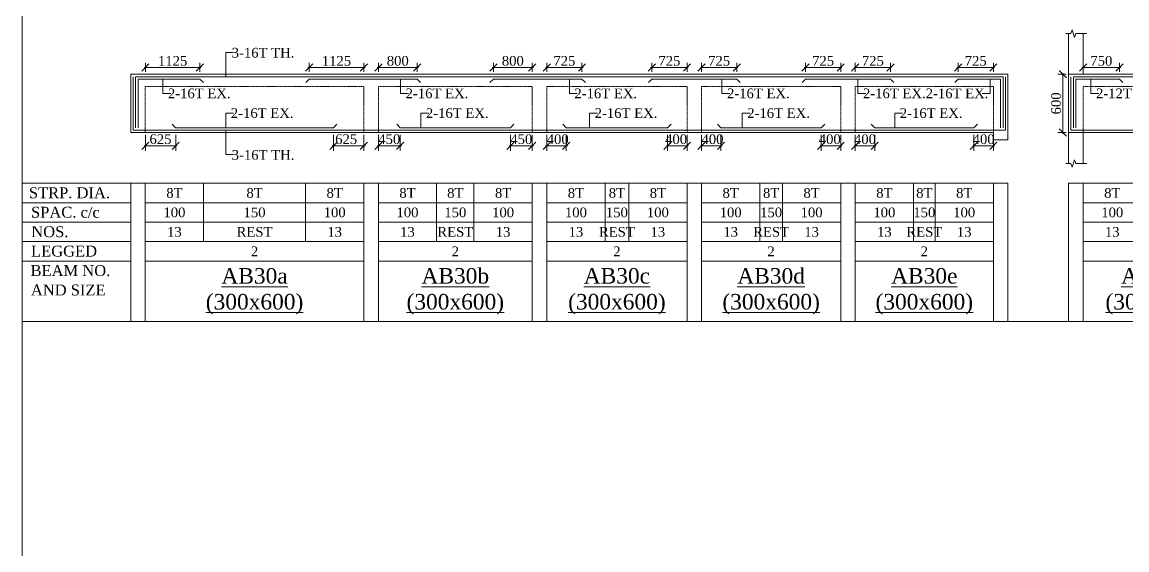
# Model space of a CAD drawing. Header units: inches. Extents: x 11017527 to 11245450, y -2821070 to -2693013.
# Drawn here: x 11122596 to 11145358, y -2768848 to -2757984 of the extents above; entities that cross this region are included whole.
import ezdxf
from ezdxf.enums import TextEntityAlignment as Align

# ---------------------------------------------------------------- set-up
doc = ezdxf.new("R2010")
doc.units = ezdxf.units.IN
doc.header["$LTSCALE"] = 0.5
doc.header["$MEASUREMENT"] = 0
doc.linetypes.add('HIDDEN', pattern=[9.525, 6.35, -3.175])
doc.layers.get('0').update_dxf_attribs({"lineweight": 0})
for name, color, linetype, lineweight in [('S-CUT OUT LINE', 9, 'Continuous', 9), ('S-DIM L.S.', 4, 'Continuous', 9), ('S-L.S.SECTION', 5, 'Continuous', 9), ('S-L.S.SLAB LINE', 8, 'HIDDEN', 5), ('S-L.S.STEEL', 6, 'Continuous', 15), ('S-SECTION MARK', 7, 'Continuous', 0), ('S-SHEET', 251, 'Continuous', 0), ('S-TEXT', 7, 'Continuous', 0), ('S-TEXT L.S. BEAM NO.', 30, 'Continuous', 5), ('S-TEXT. L.S.', 7, 'Continuous', 13)]:
    doc.layers.add(name, color=color, linetype=linetype, lineweight=lineweight)
doc.styles.add('135', font='arial.ttf', dxfattribs={"width": 0.8, "height": 135})
doc.styles.get("Standard").update_dxf_attribs({"font": 'times.ttf'})
doc.styles.add('TEXT', font='times.ttf')
doc.dimstyles.new('75', dxfattribs={"dimtxt": 135, "dimasz": 90, "dimexe": 0.1, "dimexo": 0.03, "dimgap": 0.09, "dimtad": 1, "dimdec": 0, "dimzin": 0, "dimdsep": 46, "dimtxsty": '135', "dimblk": 'ARCHTICK', "dimcen": 0.09, "dimclrd": 256, "dimclre": 256, "dimclrt": 256, "dimadec": 0, "dimazin": 0, "dimtfac": 1, "dimtdec": 0, "dimtofl": 0, "dimtmove": 1, "dimatfit": 3, "dimldrblk": 'DOTSMALL', "dimfxl": 1, "dimtolj": 1, "dimtzin": 0, "dimlwd": -1, "dimlwe": -1, "dimarcsym": 0})
doc.dimstyles.new('SETU_1', dxfattribs={"dimtxt": 200, "dimasz": 150, "dimexe": 100, "dimexo": 50, "dimgap": 35, "dimtad": 1, "dimdec": 0, "dimzin": 0, "dimdsep": 46, "dimtxsty": 'Standard', "dimblk": 'OBLIQUE', "dimcen": 150, "dimdle": 25, "dimclrd": 4, "dimclre": 7, "dimclrt": 256, "dimadec": 0, "dimazin": 0, "dimtfac": 1, "dimtdec": 0, "dimtofl": 0, "dimtmove": 1, "dimatfit": 3, "dimfxl": 1, "dimtolj": 1, "dimtzin": 0, "dimlwd": -1, "dimlwe": 5, "dimarcsym": 1})

# ---------------------------------------------------------------- blocks, each defined once
blk = doc.blocks.new('_Oblique')
at = {"color": 0, "linetype": 'ByBlock', "lineweight": -2}
blk.add_line((-0.5, -0.5), (0.5, 0.5), dxfattribs=at)
blk = doc.blocks.new('*D169')
at = {"layer": 'S-DIM L.S.', "color": 7, "transparency": 16777216}
blk.add_line((11125110, -2758919), (11126285, -2758919), dxfattribs=at)
at = {"layer": 'S-DIM L.S.', "color": 7, "lineweight": 5, "transparency": 16777216}
for p, q in [((11125135, -2759007), (11125135, -2758819)), ((11126260, -2759007), (11126260, -2758819))]:
    blk.add_line(p, q, dxfattribs=at)
at = {"layer": 'S-DIM L.S.', "color": 7, "transparency": 16777216, "xscale": 150, "yscale": 150, "zscale": 150, "rotation": 180}
blk.add_blockref('_Oblique', (11125135, -2758919), dxfattribs=at)
at = {"layer": 'S-DIM L.S.', "color": 7, "transparency": 16777216, "xscale": 150, "yscale": 150, "zscale": 150}
blk.add_blockref('_Oblique', (11126260, -2758919), dxfattribs=at)
at = {"layer": 'S-DIM L.S.', "transparency": 16777216, "insert": (11125697, -2758782), "char_height": 200, "attachment_point": 5, "style": 'TEXT'}
blk.add_mtext('\\A1;1125', dxfattribs=at)
blk = doc.blocks.new('*D170')
at = {"layer": 'S-DIM L.S.', "color": 7, "lineweight": 5, "transparency": 16777216}
for p, q in [((11125135, -2760307), (11125135, -2760632)), ((11125760, -2760307), (11125760, -2760632))]:
    blk.add_line(p, q, dxfattribs=at)
at = {"layer": 'S-DIM L.S.', "color": 7, "transparency": 16777216}
blk.add_line((11125110, -2760532), (11125785, -2760532), dxfattribs=at)
at = {"layer": 'S-DIM L.S.', "color": 7, "transparency": 16777216, "xscale": 150, "yscale": 150, "zscale": 150, "rotation": 180}
blk.add_blockref('_Oblique', (11125135, -2760532), dxfattribs=at)
at = {"layer": 'S-DIM L.S.', "color": 7, "transparency": 16777216, "xscale": 150, "yscale": 150, "zscale": 150}
blk.add_blockref('_Oblique', (11125760, -2760532), dxfattribs=at)
at = {"layer": 'S-DIM L.S.', "transparency": 16777216, "insert": (11125447, -2760395), "char_height": 200, "attachment_point": 5, "style": 'TEXT'}
blk.add_mtext('\\A1;625', dxfattribs=at)
blk = doc.blocks.new('*D171')
at = {"layer": 'S-DIM L.S.', "color": 7, "transparency": 16777216}
blk.add_line((11142631, -2758919), (11141856, -2758919), dxfattribs=at)
at = {"layer": 'S-DIM L.S.', "color": 7, "lineweight": 5, "transparency": 16777216}
for p, q in [((11141881, -2759007), (11141881, -2758819)), ((11142606, -2759007), (11142606, -2758819))]:
    blk.add_line(p, q, dxfattribs=at)
at = {"layer": 'S-DIM L.S.', "color": 7, "transparency": 16777216, "xscale": 150, "yscale": 150, "zscale": 150, "rotation": 180}
blk.add_blockref('_Oblique', (11141881, -2758919), dxfattribs=at)
at = {"layer": 'S-DIM L.S.', "color": 7, "transparency": 16777216, "xscale": 150, "yscale": 150, "zscale": 150}
blk.add_blockref('_Oblique', (11142606, -2758919), dxfattribs=at)
at = {"layer": 'S-DIM L.S.', "transparency": 16777216, "insert": (11142243, -2758782), "char_height": 200, "attachment_point": 5, "style": 'TEXT'}
blk.add_mtext('\\A1;725', dxfattribs=at)
blk = doc.blocks.new('*D172')
at = {"layer": 'S-DIM L.S.', "color": 7, "lineweight": 5, "transparency": 16777216}
for p, q in [((11142206, -2760307), (11142206, -2760632)), ((11142606, -2760307), (11142606, -2760632))]:
    blk.add_line(p, q, dxfattribs=at)
at = {"layer": 'S-DIM L.S.', "color": 7, "transparency": 16777216}
blk.add_line((11142631, -2760532), (11142181, -2760532), dxfattribs=at)
at = {"layer": 'S-DIM L.S.', "color": 7, "transparency": 16777216, "xscale": 150, "yscale": 150, "zscale": 150, "rotation": 180}
blk.add_blockref('_Oblique', (11142206, -2760532), dxfattribs=at)
at = {"layer": 'S-DIM L.S.', "color": 7, "transparency": 16777216, "xscale": 150, "yscale": 150, "zscale": 150}
blk.add_blockref('_Oblique', (11142606, -2760532), dxfattribs=at)
at = {"layer": 'S-DIM L.S.', "transparency": 16777216, "insert": (11142406, -2760395), "char_height": 200, "attachment_point": 5, "style": 'TEXT'}
blk.add_mtext('\\A1;400', dxfattribs=at)
blk = doc.blocks.new('*D173')
at = {"layer": 'S-DIM L.S.', "color": 7, "transparency": 16777216}
blk.add_line((11139736, -2758919), (11140511, -2758919), dxfattribs=at)
at = {"layer": 'S-DIM L.S.', "color": 7, "lineweight": 5, "transparency": 16777216}
for p, q in [((11139761, -2759007), (11139761, -2758819)), ((11140486, -2759007), (11140486, -2758819))]:
    blk.add_line(p, q, dxfattribs=at)
at = {"layer": 'S-DIM L.S.', "color": 7, "transparency": 16777216, "xscale": 150, "yscale": 150, "zscale": 150, "rotation": 180}
blk.add_blockref('_Oblique', (11139761, -2758919), dxfattribs=at)
at = {"layer": 'S-DIM L.S.', "color": 7, "transparency": 16777216, "xscale": 150, "yscale": 150, "zscale": 150}
blk.add_blockref('_Oblique', (11140486, -2758919), dxfattribs=at)
at = {"layer": 'S-DIM L.S.', "transparency": 16777216, "insert": (11140124, -2758782), "char_height": 200, "attachment_point": 5, "style": 'TEXT'}
blk.add_mtext('\\A1;725', dxfattribs=at)
blk = doc.blocks.new('*D174')
at = {"layer": 'S-DIM L.S.', "color": 7, "lineweight": 5, "transparency": 16777216}
for p, q in [((11139761, -2760307), (11139761, -2760632)), ((11140161, -2760307), (11140161, -2760632))]:
    blk.add_line(p, q, dxfattribs=at)
at = {"layer": 'S-DIM L.S.', "color": 7, "transparency": 16777216}
blk.add_line((11139736, -2760532), (11140186, -2760532), dxfattribs=at)
at = {"layer": 'S-DIM L.S.', "color": 7, "transparency": 16777216, "xscale": 150, "yscale": 150, "zscale": 150, "rotation": 180}
blk.add_blockref('_Oblique', (11139761, -2760532), dxfattribs=at)
at = {"layer": 'S-DIM L.S.', "color": 7, "transparency": 16777216, "xscale": 150, "yscale": 150, "zscale": 150}
blk.add_blockref('_Oblique', (11140161, -2760532), dxfattribs=at)
at = {"layer": 'S-DIM L.S.', "transparency": 16777216, "insert": (11139961, -2760395), "char_height": 200, "attachment_point": 5, "style": 'TEXT'}
blk.add_mtext('\\A1;400', dxfattribs=at)
blk = doc.blocks.new('*D175')
at = {"layer": 'S-DIM L.S.', "color": 7, "transparency": 16777216}
blk.add_line((11139486, -2758919), (11138711, -2758919), dxfattribs=at)
at = {"layer": 'S-DIM L.S.', "color": 7, "lineweight": 5, "transparency": 16777216}
for p, q in [((11138736, -2759007), (11138736, -2758819)), ((11139461, -2759007), (11139461, -2758819))]:
    blk.add_line(p, q, dxfattribs=at)
at = {"layer": 'S-DIM L.S.', "color": 7, "transparency": 16777216, "xscale": 150, "yscale": 150, "zscale": 150, "rotation": 180}
blk.add_blockref('_Oblique', (11138736, -2758919), dxfattribs=at)
at = {"layer": 'S-DIM L.S.', "color": 7, "transparency": 16777216, "xscale": 150, "yscale": 150, "zscale": 150}
blk.add_blockref('_Oblique', (11139461, -2758919), dxfattribs=at)
at = {"layer": 'S-DIM L.S.', "transparency": 16777216, "insert": (11139099, -2758782), "char_height": 200, "attachment_point": 5, "style": 'TEXT'}
blk.add_mtext('\\A1;725', dxfattribs=at)
blk = doc.blocks.new('*D176')
at = {"layer": 'S-DIM L.S.', "color": 7, "transparency": 16777216}
blk.add_line((11129911, -2758919), (11130761, -2758919), dxfattribs=at)
at = {"layer": 'S-DIM L.S.', "color": 7, "lineweight": 5, "transparency": 16777216}
for p, q in [((11129936, -2759007), (11129936, -2758819)), ((11130736, -2759007), (11130736, -2758819))]:
    blk.add_line(p, q, dxfattribs=at)
at = {"layer": 'S-DIM L.S.', "color": 7, "transparency": 16777216, "xscale": 150, "yscale": 150, "zscale": 150, "rotation": 180}
blk.add_blockref('_Oblique', (11129936, -2758919), dxfattribs=at)
at = {"layer": 'S-DIM L.S.', "color": 7, "transparency": 16777216, "xscale": 150, "yscale": 150, "zscale": 150}
blk.add_blockref('_Oblique', (11130736, -2758919), dxfattribs=at)
at = {"layer": 'S-DIM L.S.', "transparency": 16777216, "insert": (11130336, -2758782), "char_height": 200, "attachment_point": 5, "style": 'TEXT'}
blk.add_mtext('\\A1;800', dxfattribs=at)
blk = doc.blocks.new('*D177')
at = {"layer": 'S-DIM L.S.', "color": 7, "lineweight": 5, "transparency": 16777216}
for p, q in [((11129936, -2760307), (11129936, -2760632)), ((11130386, -2760307), (11130386, -2760632))]:
    blk.add_line(p, q, dxfattribs=at)
at = {"layer": 'S-DIM L.S.', "color": 7, "transparency": 16777216}
blk.add_line((11129911, -2760532), (11130411, -2760532), dxfattribs=at)
at = {"layer": 'S-DIM L.S.', "color": 7, "transparency": 16777216, "xscale": 150, "yscale": 150, "zscale": 150, "rotation": 180}
blk.add_blockref('_Oblique', (11129936, -2760532), dxfattribs=at)
at = {"layer": 'S-DIM L.S.', "color": 7, "transparency": 16777216, "xscale": 150, "yscale": 150, "zscale": 150}
blk.add_blockref('_Oblique', (11130386, -2760532), dxfattribs=at)
at = {"layer": 'S-DIM L.S.', "transparency": 16777216, "insert": (11130161, -2760395), "char_height": 200, "attachment_point": 5, "style": 'TEXT'}
blk.add_mtext('\\A1;450', dxfattribs=at)
blk = doc.blocks.new('*D178')
at = {"layer": 'S-DIM L.S.', "color": 7, "transparency": 16777216}
blk.add_line((11129661, -2758919), (11128486, -2758919), dxfattribs=at)
at = {"layer": 'S-DIM L.S.', "color": 7, "lineweight": 5, "transparency": 16777216}
for p, q in [((11128511, -2759007), (11128511, -2758819)), ((11129636, -2759007), (11129636, -2758819))]:
    blk.add_line(p, q, dxfattribs=at)
at = {"layer": 'S-DIM L.S.', "color": 7, "transparency": 16777216, "xscale": 150, "yscale": 150, "zscale": 150, "rotation": 180}
blk.add_blockref('_Oblique', (11128511, -2758919), dxfattribs=at)
at = {"layer": 'S-DIM L.S.', "color": 7, "transparency": 16777216, "xscale": 150, "yscale": 150, "zscale": 150}
blk.add_blockref('_Oblique', (11129636, -2758919), dxfattribs=at)
at = {"layer": 'S-DIM L.S.', "transparency": 16777216, "insert": (11129073, -2758782), "char_height": 200, "attachment_point": 5, "style": 'TEXT'}
blk.add_mtext('\\A1;1125', dxfattribs=at)
blk = doc.blocks.new('*D179')
at = {"layer": 'S-DIM L.S.', "color": 7, "lineweight": 5, "transparency": 16777216}
for p, q in [((11129011, -2760307), (11129011, -2760632)), ((11129636, -2760307), (11129636, -2760632))]:
    blk.add_line(p, q, dxfattribs=at)
at = {"layer": 'S-DIM L.S.', "color": 7, "transparency": 16777216}
blk.add_line((11129661, -2760532), (11128986, -2760532), dxfattribs=at)
at = {"layer": 'S-DIM L.S.', "color": 7, "transparency": 16777216, "xscale": 150, "yscale": 150, "zscale": 150, "rotation": 180}
blk.add_blockref('_Oblique', (11129011, -2760532), dxfattribs=at)
at = {"layer": 'S-DIM L.S.', "color": 7, "transparency": 16777216, "xscale": 150, "yscale": 150, "zscale": 150}
blk.add_blockref('_Oblique', (11129636, -2760532), dxfattribs=at)
at = {"layer": 'S-DIM L.S.', "transparency": 16777216, "insert": (11129273, -2760395), "char_height": 200, "attachment_point": 5, "style": 'TEXT'}
blk.add_mtext('\\A1;625', dxfattribs=at)
blk = doc.blocks.new('*D180')
at = {"layer": 'S-DIM L.S.', "color": 7, "transparency": 16777216}
blk.add_line((11133131, -2758919), (11132281, -2758919), dxfattribs=at)
at = {"layer": 'S-DIM L.S.', "color": 7, "lineweight": 5, "transparency": 16777216}
for p, q in [((11132306, -2759007), (11132306, -2758819)), ((11133106, -2759007), (11133106, -2758819))]:
    blk.add_line(p, q, dxfattribs=at)
at = {"layer": 'S-DIM L.S.', "color": 7, "transparency": 16777216, "xscale": 150, "yscale": 150, "zscale": 150, "rotation": 180}
blk.add_blockref('_Oblique', (11132306, -2758919), dxfattribs=at)
at = {"layer": 'S-DIM L.S.', "color": 7, "transparency": 16777216, "xscale": 150, "yscale": 150, "zscale": 150}
blk.add_blockref('_Oblique', (11133106, -2758919), dxfattribs=at)
at = {"layer": 'S-DIM L.S.', "transparency": 16777216, "insert": (11132706, -2758782), "char_height": 200, "attachment_point": 5, "style": 'TEXT'}
blk.add_mtext('\\A1;800', dxfattribs=at)
blk = doc.blocks.new('*D181')
at = {"layer": 'S-DIM L.S.', "color": 7, "lineweight": 5, "transparency": 16777216}
for p, q in [((11132656, -2760307), (11132656, -2760632)), ((11133106, -2760307), (11133106, -2760632))]:
    blk.add_line(p, q, dxfattribs=at)
at = {"layer": 'S-DIM L.S.', "color": 7, "transparency": 16777216}
blk.add_line((11133131, -2760532), (11132631, -2760532), dxfattribs=at)
at = {"layer": 'S-DIM L.S.', "color": 7, "transparency": 16777216, "xscale": 150, "yscale": 150, "zscale": 150, "rotation": 180}
blk.add_blockref('_Oblique', (11132656, -2760532), dxfattribs=at)
at = {"layer": 'S-DIM L.S.', "color": 7, "transparency": 16777216, "xscale": 150, "yscale": 150, "zscale": 150}
blk.add_blockref('_Oblique', (11133106, -2760532), dxfattribs=at)
at = {"layer": 'S-DIM L.S.', "transparency": 16777216, "insert": (11132881, -2760395), "char_height": 200, "attachment_point": 5, "style": 'TEXT'}
blk.add_mtext('\\A1;450', dxfattribs=at)
blk = doc.blocks.new('*D182')
at = {"layer": 'S-DIM L.S.', "color": 7, "lineweight": 5, "transparency": 16777216}
for p, q in [((11133406, -2760307), (11133406, -2760632)), ((11133806, -2760307), (11133806, -2760632))]:
    blk.add_line(p, q, dxfattribs=at)
at = {"layer": 'S-DIM L.S.', "color": 7, "transparency": 16777216}
blk.add_line((11133381, -2760532), (11133831, -2760532), dxfattribs=at)
at = {"layer": 'S-DIM L.S.', "color": 7, "transparency": 16777216, "xscale": 150, "yscale": 150, "zscale": 150, "rotation": 180}
blk.add_blockref('_Oblique', (11133406, -2760532), dxfattribs=at)
at = {"layer": 'S-DIM L.S.', "color": 7, "transparency": 16777216, "xscale": 150, "yscale": 150, "zscale": 150}
blk.add_blockref('_Oblique', (11133806, -2760532), dxfattribs=at)
at = {"layer": 'S-DIM L.S.', "transparency": 16777216, "insert": (11133631, -2760395), "char_height": 200, "attachment_point": 5, "style": 'TEXT'}
blk.add_mtext('\\A1;400', dxfattribs=at)
blk = doc.blocks.new('*D183')
at = {"layer": 'S-DIM L.S.', "color": 7, "transparency": 16777216}
blk.add_line((11134156, -2758919), (11133381, -2758919), dxfattribs=at)
at = {"layer": 'S-DIM L.S.', "color": 7, "lineweight": 5, "transparency": 16777216}
for p, q in [((11133406, -2759007), (11133406, -2758819)), ((11134131, -2759007), (11134131, -2758819))]:
    blk.add_line(p, q, dxfattribs=at)
at = {"layer": 'S-DIM L.S.', "color": 7, "transparency": 16777216, "xscale": 150, "yscale": 150, "zscale": 150, "rotation": 180}
blk.add_blockref('_Oblique', (11133406, -2758919), dxfattribs=at)
at = {"layer": 'S-DIM L.S.', "color": 7, "transparency": 16777216, "xscale": 150, "yscale": 150, "zscale": 150}
blk.add_blockref('_Oblique', (11134131, -2758919), dxfattribs=at)
at = {"layer": 'S-DIM L.S.', "transparency": 16777216, "insert": (11133768, -2758782), "char_height": 200, "attachment_point": 5, "style": 'TEXT'}
blk.add_mtext('\\A1;725', dxfattribs=at)
blk = doc.blocks.new('*D184')
at = {"layer": 'S-DIM L.S.', "color": 7, "lineweight": 5, "transparency": 16777216}
for p, q in [((11135895, -2760307), (11135895, -2760632)), ((11136295, -2760307), (11136295, -2760632))]:
    blk.add_line(p, q, dxfattribs=at)
at = {"layer": 'S-DIM L.S.', "color": 7, "transparency": 16777216}
blk.add_line((11136320, -2760532), (11135870, -2760532), dxfattribs=at)
at = {"layer": 'S-DIM L.S.', "color": 7, "transparency": 16777216, "xscale": 150, "yscale": 150, "zscale": 150, "rotation": 180}
blk.add_blockref('_Oblique', (11135895, -2760532), dxfattribs=at)
at = {"layer": 'S-DIM L.S.', "color": 7, "transparency": 16777216, "xscale": 150, "yscale": 150, "zscale": 150}
blk.add_blockref('_Oblique', (11136295, -2760532), dxfattribs=at)
at = {"layer": 'S-DIM L.S.', "transparency": 16777216, "insert": (11136070, -2760395), "char_height": 200, "attachment_point": 5, "style": 'TEXT'}
blk.add_mtext('\\A1;400', dxfattribs=at)
blk = doc.blocks.new('*D185')
at = {"layer": 'S-DIM L.S.', "color": 7, "transparency": 16777216}
blk.add_line((11135545, -2758919), (11136320, -2758919), dxfattribs=at)
at = {"layer": 'S-DIM L.S.', "color": 7, "lineweight": 5, "transparency": 16777216}
for p, q in [((11135570, -2759007), (11135570, -2758819)), ((11136295, -2759007), (11136295, -2758819))]:
    blk.add_line(p, q, dxfattribs=at)
at = {"layer": 'S-DIM L.S.', "color": 7, "transparency": 16777216, "xscale": 150, "yscale": 150, "zscale": 150, "rotation": 180}
blk.add_blockref('_Oblique', (11135570, -2758919), dxfattribs=at)
at = {"layer": 'S-DIM L.S.', "color": 7, "transparency": 16777216, "xscale": 150, "yscale": 150, "zscale": 150}
blk.add_blockref('_Oblique', (11136295, -2758919), dxfattribs=at)
at = {"layer": 'S-DIM L.S.', "transparency": 16777216, "insert": (11135932, -2758782), "char_height": 200, "attachment_point": 5, "style": 'TEXT'}
blk.add_mtext('\\A1;725', dxfattribs=at)
blk = doc.blocks.new('*D186')
at = {"layer": 'S-DIM L.S.', "color": 7, "lineweight": 5, "transparency": 16777216}
for p, q in [((11136595, -2760307), (11136595, -2760632)), ((11136995, -2760307), (11136995, -2760632))]:
    blk.add_line(p, q, dxfattribs=at)
at = {"layer": 'S-DIM L.S.', "color": 7, "transparency": 16777216}
blk.add_line((11136570, -2760532), (11137020, -2760532), dxfattribs=at)
at = {"layer": 'S-DIM L.S.', "color": 7, "transparency": 16777216, "xscale": 150, "yscale": 150, "zscale": 150, "rotation": 180}
blk.add_blockref('_Oblique', (11136595, -2760532), dxfattribs=at)
at = {"layer": 'S-DIM L.S.', "color": 7, "transparency": 16777216, "xscale": 150, "yscale": 150, "zscale": 150}
blk.add_blockref('_Oblique', (11136995, -2760532), dxfattribs=at)
at = {"layer": 'S-DIM L.S.', "transparency": 16777216, "insert": (11136820, -2760395), "char_height": 200, "attachment_point": 5, "style": 'TEXT'}
blk.add_mtext('\\A1;400', dxfattribs=at)
blk = doc.blocks.new('*D187')
at = {"layer": 'S-DIM L.S.', "color": 7, "lineweight": 5, "transparency": 16777216}
for p, q in [((11139061, -2760307), (11139061, -2760632)), ((11139461, -2760307), (11139461, -2760632))]:
    blk.add_line(p, q, dxfattribs=at)
at = {"layer": 'S-DIM L.S.', "color": 7, "transparency": 16777216}
blk.add_line((11139486, -2760532), (11139036, -2760532), dxfattribs=at)
at = {"layer": 'S-DIM L.S.', "color": 7, "transparency": 16777216, "xscale": 150, "yscale": 150, "zscale": 150, "rotation": 180}
blk.add_blockref('_Oblique', (11139061, -2760532), dxfattribs=at)
at = {"layer": 'S-DIM L.S.', "color": 7, "transparency": 16777216, "xscale": 150, "yscale": 150, "zscale": 150}
blk.add_blockref('_Oblique', (11139461, -2760532), dxfattribs=at)
at = {"layer": 'S-DIM L.S.', "transparency": 16777216, "insert": (11139236, -2760395), "char_height": 200, "attachment_point": 5, "style": 'TEXT'}
blk.add_mtext('\\A1;400', dxfattribs=at)
blk = doc.blocks.new('*D188')
at = {"layer": 'S-DIM L.S.', "color": 7, "transparency": 16777216}
blk.add_line((11136570, -2758919), (11137345, -2758919), dxfattribs=at)
at = {"layer": 'S-DIM L.S.', "color": 7, "lineweight": 5, "transparency": 16777216}
for p, q in [((11136595, -2759007), (11136595, -2758819)), ((11137320, -2759007), (11137320, -2758819))]:
    blk.add_line(p, q, dxfattribs=at)
at = {"layer": 'S-DIM L.S.', "color": 7, "transparency": 16777216, "xscale": 150, "yscale": 150, "zscale": 150, "rotation": 180}
blk.add_blockref('_Oblique', (11136595, -2758919), dxfattribs=at)
at = {"layer": 'S-DIM L.S.', "color": 7, "transparency": 16777216, "xscale": 150, "yscale": 150, "zscale": 150}
blk.add_blockref('_Oblique', (11137320, -2758919), dxfattribs=at)
at = {"layer": 'S-DIM L.S.', "transparency": 16777216, "insert": (11136957, -2758782), "char_height": 200, "attachment_point": 5, "style": 'TEXT'}
blk.add_mtext('\\A1;725', dxfattribs=at)
blk = doc.blocks.new('_ArchTick')
at = {"color": 0, "linetype": 'ByBlock', "const_width": 0.15}
blk.add_lwpolyline([(-0.5, -0.5), (0.5, 0.5)], dxfattribs=at)
blk = doc.blocks.new('*D189')
at = {"layer": 'S-DIM L.S.', "color": 7, "lineweight": 5, "transparency": 16777216}
for p, q in [((11144106, -2759057), (11143935, -2759057)), ((11144106, -2760257), (11143935, -2760257))]:
    blk.add_line(p, q, dxfattribs=at)
at = {"layer": 'S-DIM L.S.', "color": 6, "transparency": 16777216}
blk.add_line((11144035, -2760282), (11144035, -2759032), dxfattribs=at)
at = {"layer": 'S-DIM L.S.', "color": 6, "transparency": 16777216, "xscale": 150, "yscale": 150, "zscale": 150}
for p, rotation in [((11144035, -2759057), 90), ((11144035, -2760257), 270)]:
    blk.add_blockref('_Oblique', p, dxfattribs=dict(at, rotation=rotation))
at = {"layer": 'S-DIM L.S.', "transparency": 16777216, "insert": (11143898, -2759657), "char_height": 200, "attachment_point": 5, "rotation": 90, "style": 'TEXT'}
blk.add_mtext('\\A1;600', dxfattribs=at)
blk = doc.blocks.new('*D190')
at = {"layer": 'S-DIM L.S.', "color": 7, "transparency": 16777216}
blk.add_line((11144431, -2758919), (11145231, -2758919), dxfattribs=at)
at = {"layer": 'S-DIM L.S.', "color": 7, "lineweight": 5, "transparency": 16777216}
for p, q in [((11144456, -2759007), (11144456, -2758819)), ((11145206, -2759007), (11145206, -2758819))]:
    blk.add_line(p, q, dxfattribs=at)
at = {"layer": 'S-DIM L.S.', "color": 7, "transparency": 16777216, "xscale": 150, "yscale": 150, "zscale": 150, "rotation": 180}
blk.add_blockref('_Oblique', (11144456, -2758919), dxfattribs=at)
at = {"layer": 'S-DIM L.S.', "color": 7, "transparency": 16777216, "xscale": 150, "yscale": 150, "zscale": 150}
blk.add_blockref('_Oblique', (11145206, -2758919), dxfattribs=at)
at = {"layer": 'S-DIM L.S.', "transparency": 16777216, "insert": (11144831, -2758782), "char_height": 200, "attachment_point": 5, "style": 'TEXT'}
blk.add_mtext('\\A1;750', dxfattribs=at)

msp = doc.modelspace()

# ---------------------------------------------------------------- linework, layer by layer
at = {"layer": 'S-CUT OUT LINE', "elevation": 0.023}
for points in [[(11144530.919, -2758220.662), (11144305.297, -2758220.662), (11144277.327, -2758297.51), (11144230.65, -2758143.815), (11144202.68, -2758220.662), (11144101.423, -2758220.657)], [(11144530.919, -2760893.432), (11144305.297, -2760893.432), (11144277.327, -2760816.584), (11144230.65, -2760970.279), (11144202.68, -2760893.432), (11144101.423, -2760893.426)]]:
    msp.add_lwpolyline(points, dxfattribs=at)
at = {"layer": 'S-L.S.SECTION', "color": 1}
for p, q in [((11144155.919, -2759057.041, 0), (11144155.919, -2758220.657, 0)), ((11144455.919, -2758220.662, 0.037), (11144455.919, -2759057.047, 0.037)), ((11144155.919, -2760257.041, 0), (11144155.919, -2760893.426, 0)), ((11144455.919, -2760257.047, 0.037), (11144455.919, -2760893.432, 0.037))]:
    msp.add_line(p, q, dxfattribs=at)
at = {"layer": 'S-L.S.SECTION', "color": 5}
for p, q in [((11142905.919, -2759057.042, 0.003), (11124834.505, -2759057.042, 0.001)), ((11124834.505, -2760257.035, 0.001), (11124834.505, -2759057.042, 0.001)), ((11142905.919, -2760407.042, 0.019), (11142905.919, -2759057.042, 0.019)), ((11149535.919, -2759057.047, 0.004), (11144155.919, -2759057.041, 0.003)), ((11144155.919, -2760257.041, -0.017), (11144155.919, -2759057.041, -0.017)), ((11142605.915, -2760257.035, 0.003), (11124834.505, -2760257.035, 0.001)), ((11142605.915, -2760407.042, 0.019), (11142605.915, -2760257.035, 0.019)), ((11149535.919, -2760257.047, 0.004), (11144155.919, -2760257.041, 0.003)), ((11142905.919, -2760407.042, 0.003), (11142605.915, -2760407.042, 0.003))]:
    msp.add_line(p, q, dxfattribs=at)
at = {"layer": 'S-L.S.SLAB LINE', "linetype": 'HIDDEN', "ltscale": 0.8}
for p, q in [((11129635.919, -2759307.043, 0.008), (11125134.505, -2759307.043, 0.019)), ((11125134.505, -2759307.043, 0.002), (11125134.505, -2760256.886, 0.002)), ((11129635.919, -2760257.035, 0.019), (11129635.919, -2759307.043, 0.019)), ((11133105.919, -2759307.043, -0.001), (11129935.919, -2759307.043, 0.007)), ((11129935.919, -2759307.043, 0.019), (11129935.919, -2760257.035, 0.019)), ((11133105.919, -2760257.035, 0.019), (11133105.919, -2759307.043, 0.019)), ((11136294.585, -2759307.043, -0.009), (11133405.919, -2759307.043, -0.002)), ((11133405.919, -2759307.043, 0.019), (11133405.919, -2760257.035, 0.019)), ((11136294.585, -2760257.035, 0.019), (11136294.585, -2759307.043, 0.019)), ((11139461.252, -2759307.043, -0.017), (11136594.585, -2759307.043, -0.01)), ((11136594.585, -2759307.043, 0.019), (11136594.585, -2760257.035, 0.019)), ((11139461.252, -2760257.035, 0.019), (11139461.252, -2759307.043, 0.019)), ((11142605.915, -2759307.043, -0.025), (11139761.252, -2759307.043, -0.018)), ((11139761.252, -2759307.043, 0.002), (11139761.252, -2760257.035, 0.002)), ((11142605.915, -2760257.035, 0.019), (11142605.915, -2759307.043, 0.019)), ((11147385.919, -2759307.007, -0.02), (11144455.919, -2759307.06, 0.017)), ((11144455.919, -2759307.06, 0.02), (11144455.919, -2760257.047, 0.02))]:
    msp.add_line(p, q, dxfattribs=at)
at = {"layer": 'S-L.S.STEEL', "color": 1}
for p, q in [((11124884.505, -2760207.035, 0.001), (11124884.505, -2759107.042, 0.001)), ((11142805.919, -2759107.042, 0.003), (11124934.505, -2759107.042, 0.001)), ((11124934.505, -2760157.035, 0.001), (11124934.505, -2759107.042, 0.001)), ((11142805.919, -2760157.035, 0.019), (11142805.919, -2759107.042, 0.019)), ((11142855.919, -2760207.035, 0.019), (11142855.919, -2759107.042, 0.019)), ((11144205.919, -2760207.041, -0.017), (11144205.919, -2759107.041, -0.017)), ((11149435.919, -2759107.047, 0.004), (11144255.919, -2759107.041, 0.003)), ((11144255.919, -2760157.041, -0.017), (11144255.919, -2759107.041, -0.017)), ((11142855.919, -2760207.035, 0.003), (11124884.505, -2760207.035, 0.001)), ((11149485.919, -2760207.047, 0.004), (11144205.919, -2760207.041, 0.003))]:
    msp.add_line(p, q, dxfattribs=at)
at = {"layer": 'S-L.S.STEEL'}
for p, q in [((11124984.505, -2759157.042, 0.001), (11126259.505, -2759156.893, -0.012)), ((11124984.505, -2760157.035, 0.001), (11124984.505, -2759157.042, 0.001)), ((11126259.505, -2759156.893, 0.002), (11126330.513, -2759227.901, 0.002)), ((11128510.919, -2759157.042, 0.017), (11128439.91, -2759228.051, 0.017)), ((11128510.919, -2759157.042, 0.019), (11130735.919, -2759157.042, -0.067)), ((11130735.919, -2759157.042, -0.016), (11130806.927, -2759228.051, -0.016)), ((11132305.919, -2759157.042, -0.016), (11132234.91, -2759228.051, -0.016)), ((11134130.919, -2759157.042, 0.003), (11132305.919, -2759157.042, -0.067)), ((11134130.919, -2759157.042, -0.016), (11134201.927, -2759228.051, -0.016)), ((11135569.585, -2759157.042, -0.016), (11135498.577, -2759228.051, -0.016)), ((11135569.585, -2759157.042, 0.003), (11137319.585, -2759157.042, -0.064)), ((11137319.585, -2759157.042, 0.019), (11137390.594, -2759228.051, 0.019)), ((11138736.252, -2759157.042, 0.019), (11138665.243, -2759228.051, 0.019)), ((11140486.252, -2759157.042, 0.019), (11138736.252, -2759157.042, -0.032)), ((11140486.252, -2759157.042, 0.032), (11140557.261, -2759228.051, 0.032)), ((11141880.915, -2759157.042, 0.032), (11141809.906, -2759228.051, 0.032)), ((11141880.915, -2759157.042, 0.019), (11142755.919, -2759157.042, 0.001)), ((11142755.919, -2760157.035, 0.019), (11142755.919, -2759157.042, 0.019)), ((11145205.913, -2759157.037, -0.062), (11144305.919, -2759157.032, -0.079)), ((11144305.919, -2760157.041, -0.017), (11144305.919, -2759157.032, -0.017)), ((11145205.913, -2759157.037, 0.02), (11145276.927, -2759228.052, 0.02)), ((11125759.505, -2760156.886, 0.002), (11125688.496, -2760085.877, 0.002)), ((11129010.919, -2760157.035, 0.046), (11129081.927, -2760086.027, 0.046)), ((11130385.919, -2760157.035, 0.039), (11130314.91, -2760086.027, 0.039)), ((11132655.919, -2760157.035, 0.039), (11132726.927, -2760086.027, 0.039)), ((11133805.919, -2760157.035, 0.039), (11133734.91, -2760086.027, 0.039)), ((11135894.585, -2760157.035, 0.039), (11135965.594, -2760086.027, 0.039)), ((11136994.585, -2760157.035, 0.039), (11136923.577, -2760086.027, 0.039)), ((11139061.252, -2760157.035, 0.039), (11139132.261, -2760086.027, 0.039)), ((11140161.252, -2760157.035, 0.019), (11140090.243, -2760086.027, 0.019)), ((11142205.915, -2760157.035, 0.036), (11142276.923, -2760086.027, 0.036)), ((11125759.505, -2760156.886, -0.015), (11129010.919, -2760157.035, 0.019)), ((11130385.919, -2760157.035, 0.019), (11132655.919, -2760157.035, 0.019)), ((11133805.919, -2760157.035, 0.019), (11135894.585, -2760157.035, 0.019)), ((11136994.585, -2760157.035, 0.019), (11139061.252, -2760157.035, 0.019)), ((11140161.252, -2760157.035, -0.006), (11142205.915, -2760157.035, 0.019))]:
    msp.add_line(p, q, dxfattribs=at)
at = {"layer": 'S-SHEET'}
for p, q in [((11122595.882, -2761302.043), (11124834.505, -2761302.043)), ((11122595.882, -2761302.044, -0.001), (11122595.882, -2764147.83, -0.001)), ((11142905.919, -2761302.042, 0.019), (11124834.505, -2761302.042, 0.019)), ((11124834.505, -2761302.042, 0.001), (11124834.505, -2764147.83, 0.001)), ((11125134.505, -2761301.893, 0.002), (11125134.505, -2764147.68, 0.002)), ((11126334.505, -2761301.893, 0.002), (11126334.505, -2762501.932, 0.002)), ((11128435.919, -2761302.042, 0.031), (11128435.919, -2762502.002, 0.031)), ((11129635.919, -2761302.042, 0.019), (11129635.919, -2764147.83, 0.019)), ((11129635.919, -2761302.042, 0.031), (11129635.919, -2764147.83, 0.031)), ((11129935.919, -2761302.042, 0.019), (11129935.919, -2764147.83, 0.019)), ((11131135.919, -2761302.042, 0.019), (11131135.919, -2762502.042, 0.019)), ((11131905.919, -2761302.042, 0.031), (11131905.919, -2762502.042, 0.031)), ((11133105.919, -2761302.042, 0.019), (11133105.919, -2764147.83, 0.019)), ((11133105.919, -2761302.042, 0.031), (11133105.919, -2764147.83, 0.031)), ((11133405.919, -2761302.042, 0.019), (11133405.919, -2764147.83, 0.019)), ((11134605.919, -2761302.042, 0.019), (11134605.919, -2762502.042, 0.019)), ((11135094.585, -2761302.042, 0.031), (11135094.585, -2762502.042, 0.031)), ((11136294.585, -2761302.042, 0.019), (11136294.585, -2764147.83, 0.019)), ((11136294.585, -2761302.042, 0.031), (11136294.585, -2764147.83, 0.031)), ((11136594.585, -2761302.042, 0.019), (11136594.585, -2764147.83, 0.019)), ((11137794.585, -2761302.042, 0.019), (11137794.585, -2762502.042, 0.019)), ((11138261.252, -2761302.042, 0.019), (11138261.252, -2762502.042, 0.019)), ((11139461.252, -2761302.042, 0.019), (11139461.252, -2764147.83, 0.019)), ((11139761.252, -2761302.042, 0.024), (11139761.252, -2764147.83, 0.024)), ((11140961.252, -2761302.042, 0.024), (11140961.252, -2762502.042, 0.024)), ((11141405.919, -2761302.042, 0.019), (11141405.919, -2762502.042, 0.019)), ((11142605.919, -2761302.042, 0.019), (11142605.919, -2764147.83, 0.019)), ((11142905.919, -2761302.042, 0.019), (11142905.919, -2764147.83, 0.019)), ((11149535.919, -2761302.047, 0.02), (11144155.919, -2761302.041, 0.02)), ((11144155.919, -2761302.041, 0), (11144155.919, -2764147.829, 0)), ((11144155.919, -2761302.041, 0.012), (11144155.919, -2764147.829, 0.012)), ((11144455.919, -2761302.047, 0.02), (11144455.919, -2764147.834, 0.02)), ((11122595.882, -2761702.043), (11124834.505, -2761702.043)), ((11129635.919, -2761702.042, 0.028), (11125134.505, -2761701.893, 0.002)), ((11133105.919, -2761702.042, 0.031), (11129935.919, -2761702.042, 0.029)), ((11136294.585, -2761702.042, 0.033), (11133405.919, -2761702.042, 0.031)), ((11139461.252, -2761702.042, 0.035), (11136594.585, -2761702.042, 0.033)), ((11142605.919, -2761702.042, 0.036), (11139761.252, -2761702.042, 0.036)), ((11147385.919, -2761702.042, 0.037), (11144455.919, -2761702.047, 0.031)), ((11122595.882, -2762102.043), (11124834.505, -2762102.043)), ((11129635.919, -2762102.042, 0.028), (11125134.505, -2762101.893, 0.002)), ((11133105.919, -2762102.042, 0.031), (11129935.919, -2762102.042, 0.029)), ((11136294.585, -2762102.042, 0.033), (11133405.919, -2762102.042, 0.031)), ((11139461.252, -2762102.042, 0.035), (11136594.585, -2762102.042, 0.033)), ((11142605.919, -2762102.042, 0.036), (11139761.252, -2762102.042, 0.036)), ((11147385.919, -2762102.042, 0.037), (11144455.919, -2762102.047, 0.031)), ((11122595.882, -2762502.043), (11124834.505, -2762502.043)), ((11129635.919, -2762502.042, 0.028), (11125134.505, -2762501.893, 0.002)), ((11133105.919, -2762502.042, 0.031), (11129935.919, -2762502.042, 0.029)), ((11136294.585, -2762502.042, 0.033), (11133405.919, -2762502.042, 0.031)), ((11139461.252, -2762502.042, 0.035), (11136594.585, -2762502.042, 0.033)), ((11142605.919, -2762502.042, 0.036), (11139761.252, -2762502.042, 0.036)), ((11147385.919, -2762502.042, 0.037), (11144455.919, -2762502.047, 0.031)), ((11122595.882, -2762902.043), (11124834.505, -2762902.043)), ((11129635.919, -2762902.042, 0.028), (11125134.505, -2762901.893, 0.002)), ((11133105.919, -2762902.042, 0.031), (11129935.919, -2762902.042, 0.029)), ((11136294.585, -2762902.042, 0.033), (11133405.919, -2762902.042, 0.031)), ((11139461.252, -2762902.042, 0.035), (11136594.585, -2762902.042, 0.033)), ((11142605.919, -2762902.042, 0.036), (11139761.252, -2762902.042, 0.036)), ((11147385.919, -2762902.042, 0.037), (11144455.919, -2762902.047, 0.031)), ((11122595.882, -2764147.83), (11180275.872, -2764147.83)), ((11122595.882, -2764147.83), (11124834.505, -2764147.83)), ((11142905.919, -2764147.83, 0.019), (11124834.505, -2764147.83, 0.019)), ((11149535.919, -2764147.834, 0.02), (11144155.919, -2764147.829, 0.02))]:
    msp.add_line(p, q, dxfattribs=at)
msp.add_lwpolyline([(11180275.872, -2792519.024), (11122595.882, -2792519.024), (11122595.882, -2745176.548), (11180275.872, -2745176.548)], close=True, dxfattribs=at)

# ---------------------------------------------------------------- texts
at = {"layer": 'S-TEXT', "style": 'TEXT'}
for s, p in [('STRP. DIA.', (11123571.215, -2761610.1)), ('SPAC. c/c', (11123488.077, -2762010.1)), ('NOS.', (11123167.529, -2762410.1)), ('LEGGED', (11123460.175, -2762810.1)), ('BEAM NO.', (11123591.41, -2763210.1)), ('AND SIZE', (11123546.204, -2763610.1))]:
    msp.add_text(s, height=225, dxfattribs=at).set_placement(p, align=Align.CENTER)
at = {"layer": 'S-TEXT', "char_height": 200, "attachment_point": 5, "style": 'TEXT'}
for s, insert, width in [('8T', (11125734.505, -2761502.042, 0.026), 1200), ('8T', (11127385.212, -2761502.027, 0.033), 2101.41413), ('8T', (11129035.919, -2761502.192, 0.043), 1200), ('8T', (11130535.919, -2761502.192, 0.043), 1200), ('8T', (11131520.919, -2761502.027, 0.033), 770), ('8T', (11132505.919, -2761502.192, 0.055), 1200), ('8T', (11134005.919, -2761502.192, 0.043), 1200), ('8T', (11134850.252, -2761502.027, 0.033), 488.66666), ('8T', (11135694.585, -2761502.192, 0.043), 1200), ('8T', (11137194.585, -2761502.192, 0.043), 1200), ('8T', (11138027.919, -2761502.027, 0.033), 466.66667), ('8T', (11138861.252, -2761502.192, 0.043), 1200), ('8T', (11140361.252, -2761502.192, 0.048), 1200), ('8T', (11141183.585, -2761502.027, 0.039), 444.66667), ('8T', (11142005.919, -2761502.192, 0.043), 1200), ('8T', (11145055.919, -2761502.056, 0.02), 1200), ('\\pt2025;100', (11125734.505, -2761902.042, 0.019), 1200), ('\\pxt9.000002;150', (11127385.212, -2761902.007, 0.021), 2101.41413), ('\\pt2025;100', (11129035.919, -2761902.192, 0.036), 1200), ('\\pt2025;100', (11130535.919, -2761902.192, 0.036), 1200), ('\\pxt9.000002;150', (11131520.919, -2761902.007, 0.026), 770), ('\\pt2025;100', (11132505.919, -2761902.192, 0.048), 1200), ('\\pt2025;100', (11134005.919, -2761902.192, 0.036), 1200), ('\\pxt9.000002;150', (11134850.252, -2761902.007, 0.028), 488.66666), ('\\pt2025;100', (11135694.585, -2761902.192, 0.036), 1200), ('\\pt2025;100', (11137194.585, -2761902.192, 0.036), 1200), ('\\pxt9.000002;150', (11138027.919, -2761902.007, 0.026), 466.66667), ('\\pt2025;100', (11138861.252, -2761902.192, 0.036), 1200), ('\\pt2025;100', (11140361.252, -2761902.192, 0.041), 1200), ('\\pxt9.000002;150', (11141183.585, -2761902.007, 0.031), 444.66667), ('\\pt2025;100', (11142005.919, -2761902.192, 0.036), 1200), ('\\pxt9.000002;100', (11145055.919, -2761902.056, 0.021), 1200), ('13', (11125734.505, -2762302.042, 0.018), 1200), ('REST', (11127385.212, -2762302.022, 0.02), 2101.41413), ('13', (11129035.919, -2762302.192, 0.035), 1200), ('13', (11130535.919, -2762302.192, 0.035), 1200), ('\\pxt9.000002;REST', (11131520.919, -2762302.007, 0.026), 770), ('13', (11132505.919, -2762302.192, 0.047), 1200), ('13', (11134005.919, -2762302.192, 0.035), 1200), ('\\pxt9.000002;REST', (11134850.252, -2762302.007, 0.028), 488.66666), ('13', (11135694.585, -2762302.192, 0.035), 1200), ('13', (11137194.585, -2762302.192, 0.035), 1200), ('\\pxt9.000002;REST', (11138027.919, -2762302.007, 0.026), 466.66667), ('13', (11138861.252, -2762302.192, 0.035), 1200), ('13', (11140361.252, -2762302.192, 0.04), 1200), ('\\pxt9.000002;REST', (11141183.585, -2762302.007, 0.031), 444.66667), ('13', (11142005.919, -2762302.192, 0.035), 1200), ('13', (11145055.919, -2762302.056, 0.021), 1200), ('2', (11127385.212, -2762702.027, 0.023), 4501.41413), ('\\pxt9.000002;2', (11131520.919, -2762702.007, 0.026), 3170), ('\\pxt9.000002;2', (11134850.252, -2762702.007, 0.026), 2888.66666), ('\\pxt9.000002;2', (11138027.919, -2762702.007, 0.026), 2866.66667), ('\\pxt9.000002;2', (11141183.585, -2762702.007, 0.031), 2844.66667)]:
    msp.add_mtext(s, dxfattribs=dict(at, insert=insert, width=width))
at = {"layer": 'S-TEXT L.S. BEAM NO.', "linetype": 'ByBlock', "char_height": 319.2745, "attachment_point": 5, "style": 'TEXT'}
for s, insert, width in [('{\\LAB30a\\P(300x600)}', (11127385.212, -2763524.921, 0.026), 4501.41413), ('{\\LAB30b\\P(300x600)}', (11131520.919, -2763524.921, 0.029), 3170), ('{\\LAB30c\\P(300x600)}', (11134850.252, -2763524.921, 0.03), 2888.66666), ('{\\LAB30d\\P(300x600)}', (11138027.919, -2763524.921, 0.029), 2866.66667), ('{\\LAB30e\\P(300x600)}', (11141183.585, -2763524.921, 0.034), 2844.66667), ('{\\LAB31a\\P(300x600)}', (11145920.919, -2763524.871, 0.04), 2930)]:
    msp.add_mtext(s, dxfattribs=dict(at, insert=insert, width=width))
at = {"layer": 'S-TEXT. L.S.', "style": 'TEXT'}
for s, p in [('3-16T TH.', (11127560.49, -2758713.847, -0.005)), ('2-16T EX.', (11126245.704, -2759550.461, -0.009)), ('2-16T EX.', (11131143.421, -2759550.461, -0.009)), ('2-16T EX.', (11134620.456, -2759550.461, -0.009)), ('2-16T EX.', (11137764.076, -2759550.461, -0.009)), ('2-16T EX.', (11140565.545, -2759550.461, -0.009)), ('2-16T EX.', (11141857.735, -2759550.461, -0.009)), ('2-12T EX.', (11145366.709, -2759550.466, -0.026)), ('2-16T EX.', (11127542.358, -2759956.176, -0.005)), ('2-16T EX.', (11131560.751, -2759956.176, -0.005)), ('2-16T EX.', (11135037.786, -2759956.176, -0.005)), ('2-16T EX.', (11138181.406, -2759956.176, -0.005)), ('2-16T EX.', (11141325.027, -2759956.176, -0.005)), ('3-16T TH.', (11127560.49, -2760816.517, -0.005))]:
    msp.add_text(s, height=200, dxfattribs=at).set_placement(p, align=Align.CENTER)

# ---------------------------------------------------------------- dimensions: what is measured, and where the dimension line sits
at = {"layer": 'S-DIM L.S.'}
for base, p1, p2, override, picture, middle in [((11126259.505, -2758918.741, 0.002), (11125134.505, -2759056.893, 0.002), (11126259.505, -2759056.893, 0.002), {"dimtxsty": 'TEXT', "dimblk": 'Oblique', "dimclrd": 7, "dimarcsym": 1}, '*D169', (11125697.005, -2758782.011, 0.002)), ((11130735.919, -2758918.891, 0.019), (11129935.919, -2759057.042, 0.019), (11130735.919, -2759057.042, -0.016), {"dimtxsty": 'TEXT', "dimblk": 'Oblique', "dimclrd": 7, "dimarcsym": 1}, '*D176', (11130335.919, -2758782.16, 0.019)), ((11133405.919, -2758918.891, 0.019), (11134130.919, -2759057.042, 0.002), (11133405.919, -2759057.042, 0.019), {"dimtxsty": 'TEXT', "dimblk": 'Oblique', "dimclrd": 7}, '*D183', (11133768.419, -2758781.872, 0.019)), ((11137319.585, -2758918.891, 0.019), (11136594.585, -2759057.042, 0.019), (11137319.585, -2759057.042, 0.019), {"dimtxsty": 'TEXT', "dimblk": 'Oblique', "dimclrd": 7, "dimarcsym": 1}, '*D188', (11136957.085, -2758781.872, 0.019)), ((11140486.252, -2758918.891, 0.053), (11139761.252, -2759057.042, 0.037), (11140486.252, -2759057.042, 0.032), {"dimtxsty": 'TEXT', "dimblk": 'Oblique', "dimclrd": 7, "dimarcsym": 1}, '*D173', (11140123.752, -2758781.872, 0.053)), ((11145205.919, -2758918.892, 0.05), (11144455.919, -2759057.05, 0.034), (11145205.919, -2759057.043, 0.02), {"dimtxsty": 'TEXT', "dimblk": 'Oblique', "dimclrd": 7, "dimarcsym": 1}, '*D190', (11144830.919, -2758781.873, 0.05))]:
    dim = msp.add_linear_dim(base=base, p1=p1, p2=p2, dimstyle='SETU_1', override=override, dxfattribs=at)
    dim.commit()
    dim.dimension.update_dxf_attribs({"geometry": picture, "text_midpoint": middle})
for base, p1, p2, override, picture, middle in [((11128510.919, -2758918.891, 0.019), (11129635.919, -2759057.042, 0.019), (11128510.919, -2759057.042, 0.017), {"dimtxsty": 'TEXT', "dimblk": 'Oblique', "dimclrd": 7, "dimarcsym": 1}, '*D178', (11129073.419, -2758782.16, 0.019)), ((11132305.919, -2758918.891, 0.019), (11133105.919, -2759057.042, 0.019), (11132305.919, -2759057.042, -0.016), {"dimtxsty": 'TEXT', "dimblk": 'Oblique', "dimclrd": 7, "dimarcsym": 1}, '*D180', (11132705.919, -2758782.16, 0.019)), ((11136294.585, -2758918.891, 0.019), (11135569.585, -2759057.042, 0.002), (11136294.585, -2759057.042, 0.019), {"dimtxsty": 'TEXT', "dimblk": 'Oblique', "dimclrd": 7}, '*D185', (11135932.085, -2758781.872, 0.019)), ((11138736.252, -2758918.891, 0.019), (11139461.252, -2759057.042, 0.019), (11138736.252, -2759057.042, 0.019), {"dimtxsty": 'TEXT', "dimblk": 'Oblique', "dimclrd": 7, "dimarcsym": 1}, '*D175', (11139098.752, -2758781.872, 0.019)), ((11141880.915, -2758918.891, 0.036), (11142605.915, -2759057.042, 0.036), (11141880.915, -2759057.042, 0.032), {"dimtxsty": 'TEXT', "dimblk": 'Oblique', "dimclrd": 7, "dimarcsym": 1}, '*D171', (11142243.415, -2758781.872, 0.036))]:
    dim = msp.add_linear_dim(base=base, p1=p1, p2=p2, angle=180, dimstyle='SETU_1', override=override, dxfattribs=at)
    dim.commit()
    dim.dimension.update_dxf_attribs({"geometry": picture, "text_midpoint": middle})
at = {"layer": 'S-DIM L.S.', "color": 7}
dim = msp.add_linear_dim(base=(11144035.005, -2759057.041, -0.036), p1=(11144155.919, -2760257.041, -0.036), p2=(11144155.919, -2759057.041, -0.036), angle=90, dimstyle='SETU_1', override={"dimlfac": 0.5, "dimtxsty": 'TEXT', "dimclrd": 6, "dimarcsym": 1}, dxfattribs=at)
dim.commit()
dim.dimension.update_dxf_attribs({"geometry": '*D189', "text_midpoint": (11143898.275, -2759657.041, -0.036)})
at = {"layer": 'S-DIM L.S.'}
for base, p1, p2, picture, middle in [((11125759.505, -2760531.622, 0.002), (11125134.505, -2760256.886, 0.002), (11125759.505, -2760256.886, 0.002), '*D170', (11125447.005, -2760531.622, 0.002)), ((11130385.919, -2760531.772, 0.019), (11129935.919, -2760257.035, 0.019), (11130385.919, -2760257.035, 0.039), '*D177', (11130160.919, -2760531.772, 0.019)), ((11133805.919, -2760531.772, 0.019), (11133405.919, -2760257.035, 0.019), (11133805.919, -2760257.035, 0.039), '*D182', (11133630.919, -2760531.772, 0.019)), ((11136994.585, -2760531.772, 0.019), (11136594.585, -2760257.035, 0.019), (11136994.585, -2760257.035, 0.039), '*D186', (11136819.585, -2760531.772, 0.019)), ((11140161.252, -2760531.772, 0.053), (11139761.252, -2760257.035, 0.037), (11140161.252, -2760257.035, 0.019), '*D174', (11139961.252, -2760531.772, 0.053))]:
    dim = msp.add_linear_dim(base=base, p1=p1, p2=p2, dimstyle='SETU_1', override={"dimtxsty": 'TEXT', "dimblk": 'Oblique', "dimclrd": 7, "dimarcsym": 1}, dxfattribs=at)
    dim.commit()
    dim.dimension.update_dxf_attribs({"geometry": picture, "text_midpoint": middle, "dimtype": 160})
for base, p1, p2, picture, middle in [((11129010.919, -2760531.772, 0.019), (11129635.919, -2760257.035, 0.019), (11129010.919, -2760257.035, 0.046), '*D179', (11129273.419, -2760531.772, 0.019)), ((11132655.919, -2760531.772, 0.019), (11133105.919, -2760257.035, 0.019), (11132655.919, -2760257.035, 0.039), '*D181', (11132880.919, -2760531.772, 0.019)), ((11135894.585, -2760531.772, 0.019), (11136294.585, -2760257.035, 0.019), (11135894.585, -2760257.035, 0.039), '*D184', (11136069.585, -2760531.772, 0.019)), ((11139061.252, -2760531.772, 0.019), (11139461.252, -2760257.035, 0.019), (11139061.252, -2760257.035, 0.039), '*D187', (11139236.252, -2760531.772, 0.019)), ((11142205.915, -2760531.772, 0.036), (11142605.915, -2760257.035, 0.036), (11142205.915, -2760257.035, 0.036), '*D172', (11142405.915, -2760531.772, 0.036))]:
    dim = msp.add_linear_dim(base=base, p1=p1, p2=p2, angle=180, dimstyle='SETU_1', override={"dimtxsty": 'TEXT', "dimblk": 'Oblique', "dimclrd": 7, "dimarcsym": 1}, dxfattribs=at)
    dim.commit()
    dim.dimension.update_dxf_attribs({"geometry": picture, "text_midpoint": middle, "dimtype": 160})

# ---------------------------------------------------------------- leaders
at = {"layer": 'S-SECTION MARK'}
for points in [[(11126793.014, -2759107.042, -0.008), (11126793.014, -2758609.053, -0.008), (11126954.515, -2758609.053, -0.008)], [(11125496.36, -2759157.072, 0.021), (11125496.36, -2759454.348, 0.021), (11125657.86, -2759454.348, 0.021)], [(11130394.077, -2759157.072, 0.021), (11130394.077, -2759454.348, 0.021), (11130555.578, -2759454.348, 0.021)], [(11133871.112, -2759157.072, 0.021), (11133871.112, -2759454.348, 0.021), (11134032.612, -2759454.348, 0.021)], [(11137014.732, -2759157.072, 0.021), (11137014.732, -2759454.348, 0.021), (11137176.233, -2759454.348, 0.021)], [(11139816.201, -2759157.072, 0.021), (11139816.201, -2759454.348, 0.021), (11139977.702, -2759454.348, 0.021)], [(11142539.579, -2759157.072, 0.021), (11142539.579, -2759454.348, 0.021), (11142378.079, -2759454.348, 0.021)], [(11144617.365, -2759157.077, 0.003), (11144617.365, -2759454.353, 0.003), (11144778.866, -2759454.353, 0.003)], [(11126793.014, -2760157.035, -0.008), (11126793.014, -2759859.76, -0.008), (11126954.515, -2759859.76, -0.008)], [(11130811.407, -2760157.035, -0.008), (11130811.407, -2759859.76, -0.008), (11130972.908, -2759859.76, -0.008)], [(11134288.442, -2760157.035, -0.008), (11134288.442, -2759859.76, -0.008), (11134449.942, -2759859.76, -0.008)], [(11137432.062, -2760157.035, -0.008), (11137432.062, -2759859.76, -0.008), (11137593.563, -2759859.76, -0.008)], [(11140575.683, -2760157.035, -0.008), (11140575.683, -2759859.76, -0.008), (11140737.183, -2759859.76, -0.008)], [(11126793.014, -2760207.035, -0.008), (11126793.014, -2760711.723, -0.008), (11126954.515, -2760711.723, -0.008)]]:
    msp.add_leader(points, dimstyle='75', override={"dimasz": 100, "dimclrd": 7}, dxfattribs=at)

doc.saveas('drawing.dxf')
